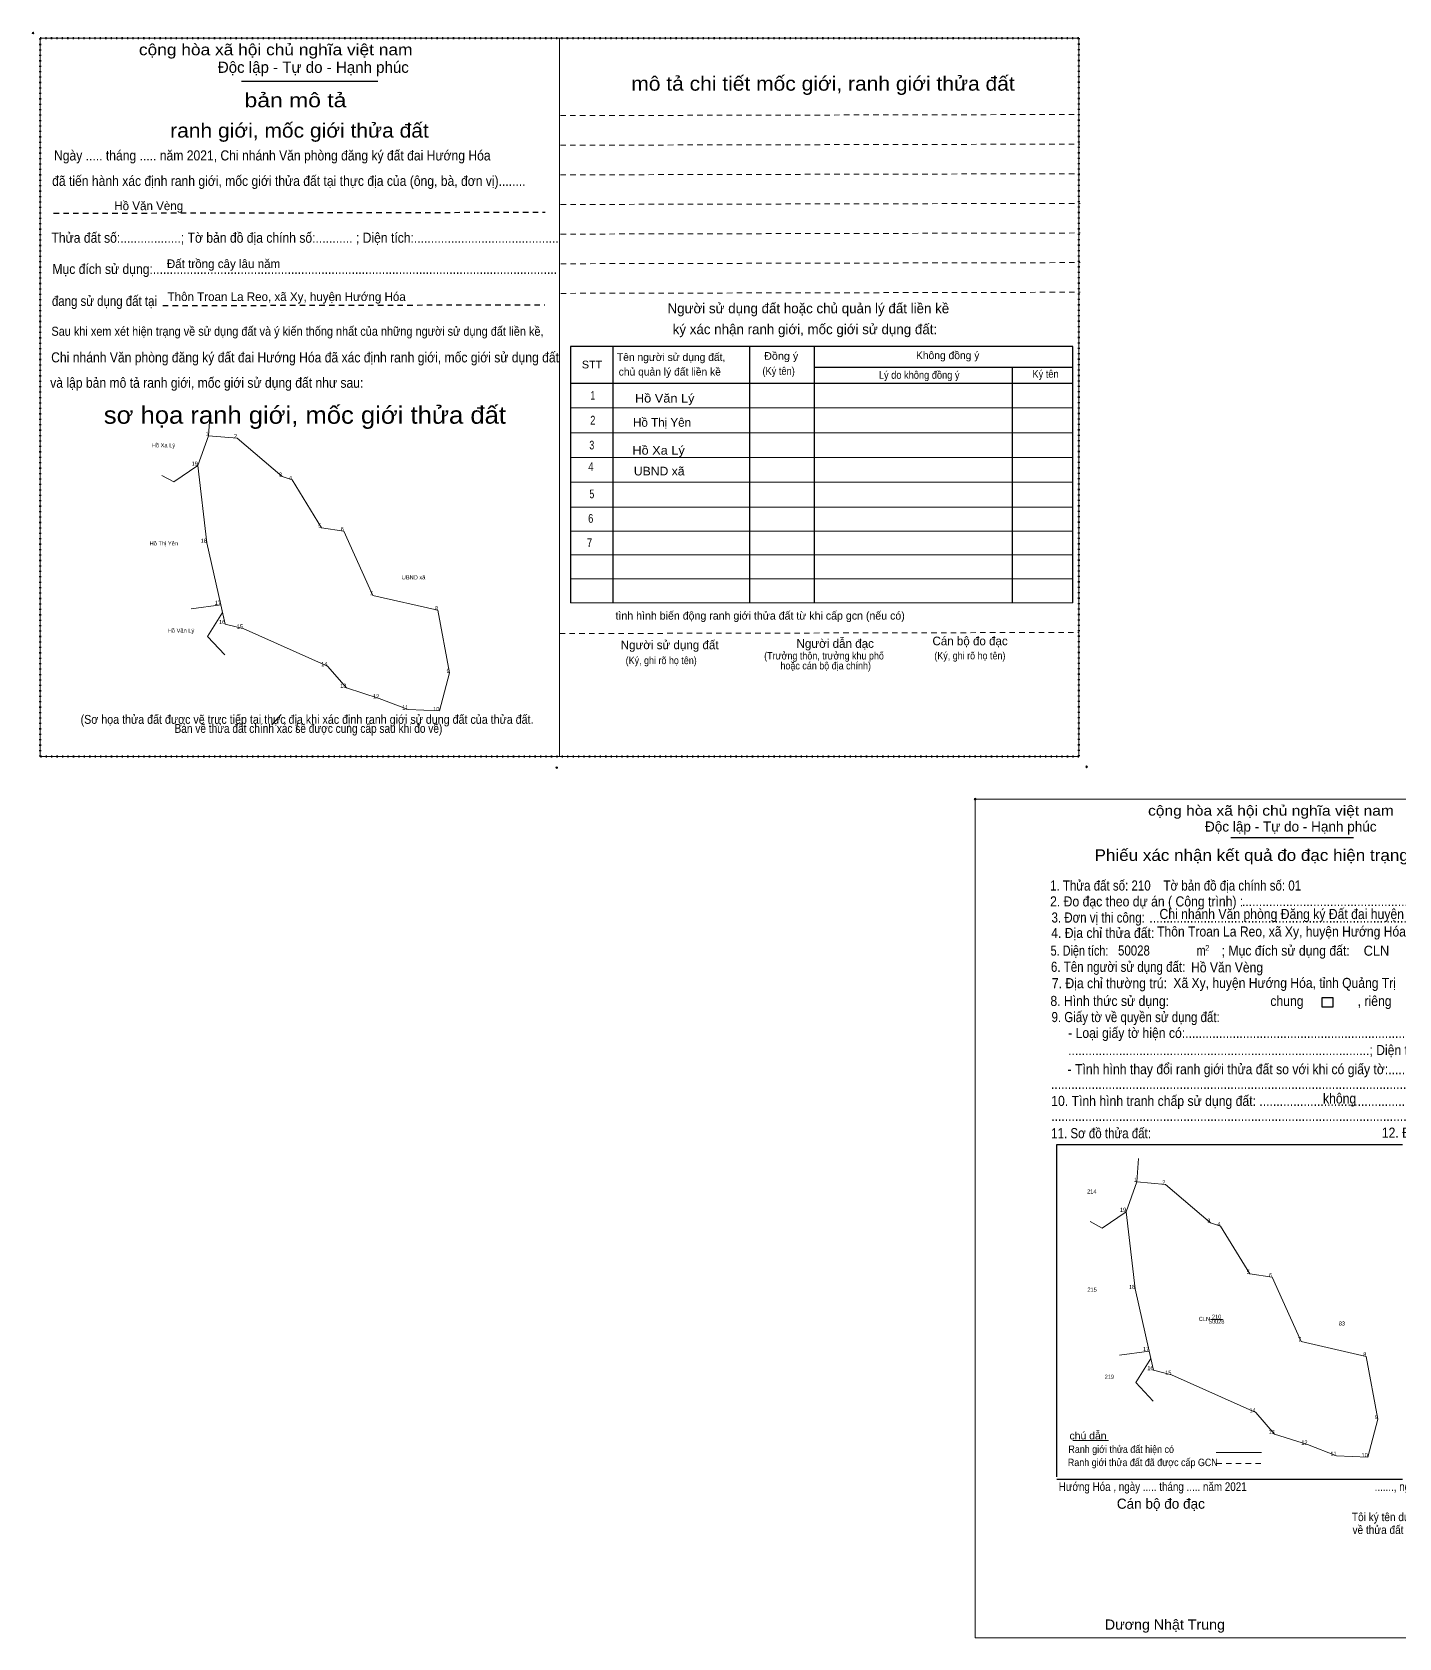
# Model space of a CAD drawing. Header units: metres. Extents: x 552190 to 554841, y 1816988 to 1819497.
# Drawn here: x 552190 to 553851, y 1816990 to 1818942 of the extents above; entities that cross this region are included whole.
import ezdxf
from ezdxf.enums import TextEntityAlignment as Align

# ---------------------------------------------------------------- set-up
doc = ezdxf.new("R2010")
doc.units = ezdxf.units.M
doc.header["$LTSCALE"] = 4.4
doc.header["$PDMODE"] = 32
doc.header["$PDSIZE"] = 2.2
doc.linetypes.add('DOTTED', pattern=[1.5, 0.3, -1.2])
doc.linetypes.add('SHORT_DASHED', pattern=[2.7, 1.5, -1.2])
for name, color, linetype, lineweight in [('1', 7, 'SHORT_DASHED', 13), ('10', 7, 'Continuous', 13), ('17', 7, 'Continuous', 13), ('2', 7, 'Continuous', 13), ('6', 7, 'Continuous', 13), ('63', 7, 'Continuous', 13)]:
    doc.layers.add(name, color=color, linetype=linetype, lineweight=lineweight)
doc.layers.add('16', color=7, linetype='Continuous')

msp = doc.modelspace()

# ---------------------------------------------------------------- linework, layer by layer
at = {"layer": '1'}
for p, q in [((552831.77, 1818840.22), (553462.91, 1818841.6)), ((552831.83, 1818804.22), (553462.97, 1818805.6)), ((552831.95, 1818768.22), (553463.09, 1818769.6)), ((552832.01, 1818732.22), (553463.15, 1818733.6)), ((552832.07, 1818696.22), (553463.21, 1818697.6)), ((552832.19, 1818660.22), (553463.33, 1818661.6)), ((552832.25, 1818624.22), (553463.39, 1818625.6)), ((552830.99, 1818210.82), (553462.13, 1818212.2))]:
    msp.add_line(p, q, dxfattribs=at)
at = {"layer": '1', "lineweight": 25}
for p, q in [((552216.05, 1818721.6), (552813.35, 1818722.92)), ((552348.71, 1818609.4), (552812.87, 1818610.42))]:
    msp.add_line(p, q, dxfattribs=at)
at = {"layer": '1', "linetype": 'DOTTED', "lineweight": 53}
msp.add_lwpolyline([(552199.61, 1818934.3), (553461.83, 1818934.3), (553461.83, 1818061.36), (552199.61, 1818061.36)], close=True, dxfattribs=at)
at = {"layer": '1', "linetype": 'Continuous'}
for points in [[(552404.34, 1818451.19), (552438.93, 1818448.26), (552493.55, 1818401.6), (552505.72, 1818397.44), (552541.36, 1818339.39), (552568.57, 1818335.34), (552603.86, 1818257.21), (552683.04, 1818239.14), (552697.22, 1818163.01), (552684.83, 1818116.73), (552646.91, 1818118.53), (552611.65, 1818132.08), (552571.69, 1818144.87), (552548.66, 1818171.19), (552446.26, 1818216.96), (552424.56, 1818222.42), (552419.3, 1818245.66), (552402.22, 1818321.11), (552391.29, 1818414.86)], [(553532.32, 1817544.46), (553566.91, 1817541.53), (553621.53, 1817494.87), (553633.7, 1817490.71), (553669.34, 1817432.66), (553696.55, 1817428.61), (553731.84, 1817350.48), (553811.02, 1817332.41), (553825.2, 1817256.28), (553812.81, 1817210), (553774.89, 1817211.8), (553739.63, 1817225.35), (553699.67, 1817238.14), (553676.64, 1817264.46), (553574.24, 1817310.23), (553552.54, 1817315.69), (553547.28, 1817338.93), (553530.2, 1817414.38), (553519.27, 1817508.13)]]:
    msp.add_lwpolyline(points, close=True, dxfattribs=at)
at = {"layer": '10'}
for p, q in [((552406.16, 1818479.85), (552404.34, 1818451.19)), ((552383.11, 1818240.8), (552419.3, 1818245.66)), ((553534.14, 1817573.12), (553532.32, 1817544.46)), ((553511.09, 1817334.07), (553547.28, 1817338.93))]:
    msp.add_line(p, q, dxfattribs=at)
for points in [[(552438.93, 1818448.26), (552493.55, 1818401.6), (552505.72, 1818397.44), (552541.36, 1818339.39), (552568.57, 1818335.34), (552603.86, 1818257.21), (552683.04, 1818239.14), (552697.22, 1818163.01), (552684.83, 1818116.73), (552646.91, 1818118.53), (552611.65, 1818132.08), (552571.69, 1818144.87), (552548.66, 1818171.19), (552446.26, 1818216.96), (552424.56, 1818222.42), (552421.37, 1818236.49), (552419.3, 1818245.66), (552402.22, 1818321.11), (552391.29, 1818414.86), (552404.34, 1818451.19)], [(553566.91, 1817541.53), (553621.53, 1817494.87), (553633.7, 1817490.71), (553669.34, 1817432.66), (553696.55, 1817428.61), (553731.84, 1817350.48), (553811.02, 1817332.41), (553825.2, 1817256.28), (553812.81, 1817210), (553774.89, 1817211.8), (553739.63, 1817225.35), (553699.67, 1817238.14), (553676.64, 1817264.46), (553574.24, 1817310.23), (553552.54, 1817315.69), (553549.35, 1817329.76), (553547.28, 1817338.93), (553530.2, 1817414.38), (553519.27, 1817508.13), (553532.32, 1817544.46)]]:
    msp.add_lwpolyline(points, close=True, dxfattribs=at)
for points in [[(552391.29, 1818414.86), (552362.11, 1818395.1), (552347.66, 1818403.08)], [(552421.45, 1818236.61), (552421.37, 1818236.49), (552402.96, 1818207.31), (552424.1, 1818184.94)], [(553519.27, 1817508.13), (553490.09, 1817488.37), (553475.64, 1817496.35)], [(553549.43, 1817329.88), (553549.35, 1817329.76), (553530.94, 1817300.58), (553552.08, 1817278.21)]]:
    msp.add_lwpolyline(points, dxfattribs=at)
at = {"layer": '17'}
msp.add_line((553454.48, 1817230.43), (553497.92, 1817230.43), dxfattribs=at)
at = {"layer": '2', "lineweight": 25}
for p, q in [((552444.17, 1818881.91), (552610.09, 1818881.91)), ((552895.63, 1818559.57), (552895.63, 1818248.12)), ((553061.69, 1818559.57), (553061.69, 1818248.12)), ((553140.26, 1818559.57), (553140.26, 1818248.12)), ((553140.26, 1818534.43), (553454.44, 1818534.43)), ((553380.69, 1818534.43), (553380.69, 1818248.12)), ((552843.99, 1818515.02), (553454.44, 1818515.02)), ((553646.25, 1817962.99), (553795.28, 1817962.99)), ((553434.93, 1817589.91), (553855.14, 1817589.91)), ((553434.93, 1817186.05), (553434.93, 1817589.91)), ((553855.14, 1817182.74), (553434.93, 1817182.74))]:
    msp.add_line(p, q, dxfattribs=at)
at = {"layer": '2'}
for p, q in [((552843.99, 1818484.92), (553454.44, 1818484.92)), ((552843.99, 1818454.82), (553454.44, 1818454.82)), ((552843.99, 1818424.72), (553454.44, 1818424.72)), ((552843.99, 1818394.62), (553454.44, 1818394.62)), ((552843.99, 1818364.52), (553454.44, 1818364.52)), ((552843.99, 1818335.42), (553454.44, 1818335.42)), ((552843.99, 1818306.32), (553454.44, 1818306.32)), ((552843.99, 1818277.22), (553454.44, 1818277.22)), ((552843.99, 1818248.12), (553454.44, 1818248.12))]:
    msp.add_line(p, q, dxfattribs=at)
for points in [[(552199.62, 1818061.37), (552199.6, 1818061.37), (552199.6, 1818934.29), (552830.72, 1818934.29), (552830.72, 1818934.27)], [(552830.72, 1818934.27), (552830.72, 1818061.37), (552199.62, 1818061.37)], [(552830.73, 1818934.28), (553461.85, 1818934.28), (553461.85, 1818061.35)], [(553461.84, 1818061.35), (552830.73, 1818061.35), (552830.73, 1818934.27)], [(552830.74, 1818934.28), (553461.86, 1818934.28), (553461.86, 1818061.35), (553461.84, 1818061.35)], [(553461.84, 1818061.35), (552830.74, 1818061.35), (552830.74, 1818934.27)]]:
    msp.add_lwpolyline(points, dxfattribs=at)
at = {"layer": '2', "lineweight": 25}
msp.add_lwpolyline([(553454.44, 1818248.12), (553454.44, 1818559.57), (552843.99, 1818559.57), (552843.99, 1818248.12)], dxfattribs=at)
at = {"layer": '2'}
msp.add_lwpolyline([(553335.84, 1818009.74), (554072.82, 1818009.74), (554072.82, 1816990.41), (553335.84, 1816990.41)], close=True, dxfattribs=at)
at = {"layer": '2', "lineweight": 25}
msp.add_lwpolyline([(553757.52, 1817768.48), (553770.18, 1817768.48), (553770.18, 1817756.68), (553757.52, 1817756.68)], close=True, dxfattribs=at)
at = {"layer": '2'}
for p in [(552190.99, 1818940.58), (552827.33, 1818047.89), (553471.23, 1818048.96), (553335.84, 1818009.74)]:
    msp.add_point(p, dxfattribs=at)
at = {"layer": '6'}
msp.add_line((553628.7, 1817215.79), (553683.61, 1817215.79), dxfattribs=at)
at = {"layer": '6', "linetype": 'SHORT_DASHED'}
msp.add_line((553628.7, 1817202.4), (553683.61, 1817202.4), dxfattribs=at)
at = {"layer": '63'}
for p, q in [((552481.15, 1818099.8), (552492.7, 1818112.56)), ((552512.17, 1818102), (552510.65, 1818091.6)), ((553622.11, 1817377.22), (553636.47, 1817377.22))]:
    msp.add_line(p, q, dxfattribs=at)

# ---------------------------------------------------------------- texts
at = {"layer": '1'}
for s, height, width, p in [('(Sơ họa thửa đất được vẽ trực tiếp tại thực địa khi xác định ranh giới sử dụng đất của thửa đất.', 10.8, 0.9, (552523.97, 1818101.14)), (' Bản vẽ thửa đất chính xác sẽ được cung cấp sau khi đo vẽ)', 10.8, 0.85, (552523.94, 1818090.16)), ('CLN', 5, 0.95, (553614.305, 1817375.52)), ('50028', 5, 0.85, (553629.18, 1817372.23)), ('210', 5, 0.85, (553629.175, 1817378.17))]:
    msp.add_text(s, height=height, dxfattribs=dict(at, width=width)).set_placement(p, align=Align.CENTER)
at = {"layer": '16'}
for s, height, width, p in [('Ngày ..... tháng ..... năm 2021, Chi nhánh Văn phòng đăng ký đất đai Hướng Hóa', 12.24, 0.9, (552216.47, 1818785.74)), (' đã tiến hành xác định ranh giới, mốc giới thửa đất tại thực địa của (ông, bà, đơn vị)........', 12.24, 0.9, (552210.11, 1818754.78)), ('Thửa đất số:..................; Tờ bản đồ địa chính số:........... ; Diện tích:...........................................', 12.24, 0.9, (552213.41, 1818685.72)), ('Mục đích sử dụng:........................................................................................................................', 12.24, 0.9, (552214.55, 1818647.74)), ('đang sử dụng đất tại', 12.24, 0.85, (552213.95, 1818608.86)), ('Sau khi xem xét hiện trạng về sử dụng đất và ý kiến thống nhất của những người sử dụng đất liền kề,', 11.02, 0.9, (552213.35, 1818572.68)), ('Chi nhánh Văn phòng đăng ký đất đai Hướng Hóa đã xác định ranh giới, mốc giới sử dụng đất', 12.24, 0.9, (552213.05, 1818540.34)), (' và lập bản mô tả ranh giới, mốc giới sử dụng đất như sau:', 12.24, 0.9, (552207.77, 1818509.5))]:
    msp.add_text(s, height=height, dxfattribs=dict(at, width=width)).set_placement(p)
at = {"layer": '2'}
for s, height, width, p in [('cộng hòa xã hội chủ nghĩa việt nam', 13.69, 1.15, (552319.67, 1818913.6)), ('Đồng ý', 9.331, 1.05, (553079.33, 1818543.52)), ('STT', 9.331, 1.05, (552857.87, 1818533.02)), ('(Ký tên)', 9.331, 0.9, (553077.29, 1818525.22)), ('Lý do không đồng ý', 9.331, 0.9, (553218.77, 1818520.42)), ('Ký tên', 9.331, 0.9, (553405.37, 1818521.68)), ('Hồ Văn Lý', 10.53, 1.1, (552922.37, 1818491.53)), ('Hồ Xa Lý', 10.53, 1.1, (552919.23, 1818428.25)), ('UBND xã', 10.53, 1.05, (552921.03, 1818402.98)), ('(Ký, ghi rõ họ tên)', 9.03, 0.9, (552911.09, 1818173.68)), ('(Ký, ghi rõ họ tên)', 9.03, 0.9, (553286.15, 1818179.44)), ('cộng hòa xã hội chủ nghĩa việt nam', 12.3, 1.15, (553545.84, 1817989.55)), ('1. Thửa đất số: 210    Tờ bản đồ địa chính số: 01', 12.32, 0.85, (553426.78, 1817898.52)), ('2. Đo đạc theo dự án ( Công trình) : ', 12.31, 0.9, (553426.78, 1817879.23)), ('............................................................................................', 12.31, 0.9, (553659.9, 1817879.65)), ('3. Đơn vị thi công:', 12.31, 0.85, (553428.53, 1817859.6)), ('Chi nhánh Văn phòng Đăng ký Đất đai huyện Hướng Hóa', 12.3, 0.9, (553559.72, 1817863.92)), ('4. Địa chỉ thửa đất:', 12.31, 0.9, (553428.19, 1817840.88)), ('........................................................................................................................', 12.31, 0.9, (553547.42, 1817859.6)), ('Thôn Troan La Reo, xã Xy, huyện Hướng Hóa, tỉnh Quảng Trị', 12.22, 0.9, (553556.81, 1817842.7)), ('5. Diện tích:', 12.31, 0.8, (553427.44, 1817819.4)), ('50028', 12.22, 0.85, (553509.39, 1817819.59)), ('m', 12.3, 0.8, (553604.83, 1817819.4)), ('2', 7.028, 0.8, (553615.31, 1817825.31)), ('; Mục đích sử dụng đất:', 12.3, 0.9, (553635.28, 1817819.4)), ('CLN', 12.22, 0.95, (553807.84, 1817819.33)), ('6. Tên người sử dụng đất:', 12.31, 0.85, (553427.85, 1817799.77)), ('Hồ Văn Vèng', 12.22, 0.9, (553598.1, 1817799.1)), ('7. Địa chỉ thường trú:', 12.31, 0.9, (553428.94, 1817779.81)), ('Xã Xy, huyện Hướng Hóa, tỉnh Quảng Trị', 12.22, 0.9, (553576.62, 1817780.22)), ('8. Hình thức sử dụng:', 12.31, 0.9, (553427.2, 1817758.25)), ('chung                , riêng', 12.3, 0.9, (553694.43, 1817758.25)), ('9. Giấy tờ về quyền sử dụng đất:', 12.31, 0.85, (553428.53, 1817738.7)), ('     - Loại giấy tờ hiện có:..................................................................................................................', 12.3, 0.9, (553428.19, 1817719.41)), ('     .........................................................................................; Diện tích trên giấy tờ:....................m', 12.3, 0.9, (553428.19, 1817698.61)), ('     - Tình hình thay đổi ranh giới thửa đất so với khi có giấy tờ:......................................................', 12.3, 0.9, (553427.54, 1817675.39)), ('...........................................................................................................................................................', 12.3, 0.9, (553427.85, 1817657.58)), ('10. Tình hình tranh chấp sử dụng đất: ................................................................................................', 12.31, 0.9, (553428.19, 1817636.78)), ('không', 12.3, 0.9, (553758.42, 1817639.77)), ('11. Sơ đồ thửa đất:', 12.31, 0.85, (553428.19, 1817597.52)), ('...........................................................................................................................................................', 12.3, 0.9, (553428.19, 1817618.55)), ('12. Đỉnh thửa và chiều dài cạnh thửa', 12.32, 0.9, (553829.84, 1817598.17)), ('Hướng Hóa , ngày ..... tháng ..... năm 2021', 10.51, 0.85, (553437.34, 1817168.96)), ('......., ngày ..... tháng ..... năm 2021', 10.51, 0.85, (553821.15, 1817168.96)), ('Dương Nhật Trung', 12.31, 1.05, (553493.42, 1817000.48))]:
    msp.add_text(s, height=height, dxfattribs=dict(at, width=width)).set_placement(p)
for s, height, p in [('Độc lập - Tự do - Hạnh phúc', 13.69, (552415.55, 1818892.18)), ('Hồ Văn Vèng', 10.53, (552289.71, 1818725.34)), ('Đất trồng cây lâu năm', 10.53, (552353.63, 1818654.94)), ('Thôn Troan La Reo, xã Xy, huyện Hướng Hóa', 10.53, (552354.43, 1818614.96)), ('Người sử dụng đất hoặc chủ quản lý đất liền kề ', 12.12, (552961.97, 1818599.98)), ('ký xác nhận ranh giới, mốc giới sử dụng đất:', 12.12, (552968.27, 1818574.6)), ('Tên người sử dụng đất,', 9.331, (552900.47, 1818542.08)), ('Không đồng ý', 9.331, (553263.89, 1818544.3)), ('chủ quản lý đất liền kề', 9.331, (552902.63, 1818524.32)), ('Hồ Thị Yên', 10.53, (552920.13, 1818462.09)), ('tình hình biến động ranh giới thửa đất từ khi cấp gcn (nếu có)', 9.631, (552898.79, 1818227.8)), ('Người sử dụng đất', 10.54, (552905.03, 1818191.8)), ('Người dẫn đạc', 10.56, (553118.69, 1818193.48)), ('Cán bộ đo đạc', 10.51, (553283.87, 1818196.6)), ('Độc lập - Tự do - Hạnh phúc', 12.3, (553615.05, 1817970.18)), ('Cán bộ đo đạc', 12.3, (553507.9, 1817147.33))]:
    msp.add_text(s, height=height, dxfattribs=at).set_placement(p)
for s, height, width, p in [('mô tả chi tiết mốc giới, ranh giới thửa đất', 17.34, 1.1, (553150.875, 1818870.52)), ('bản mô tả', 17.34, 1.2, (552509.86, 1818850.36)), ('ranh giới, mốc giới thửa đất', 17.34, 1.1, (552514.735, 1818813.52)), ('sơ họa ranh giới, mốc giới thửa đất', 21.16, 1.1, (552521.335, 1818465.82)), ('1', 10.54, 0.7, (552871.1, 1818494.92)), ('2', 10.54, 0.8, (552871.175, 1818464.86)), ('3', 10.54, 0.75, (552869.96, 1818434.62)), ('4', 10.54, 0.8, (552868.805, 1818408.34)), ('5', 10.54, 0.75, (552870.04, 1818375.28)), ('6', 10.54, 0.8, (552868.655, 1818345.46)), ('7', 10.56, 0.8, (552867.24, 1818316)), ('(Trưởng thôn, trưởng khu phố', 9.03, 0.9, (553152.115, 1818179.32)), ('hoặc cán bộ địa chính)', 9.03, 0.9, (553154.17, 1818167.26)), ('Phiếu xác nhận kết quả đo đạc hiện trạng thửa đất', 14.06, 1.1, (553713.175, 1817934.56)), ('Tôi ký tên dưới đây xác nhận các thông tin', 10.16, 0.9, (553909.03, 1817132.25)), ('về thửa đất thể hiện ở bản này là đúng vói', 10.16, 0.9, (553909.155, 1817116.7))]:
    msp.add_text(s, height=height, dxfattribs=dict(at, width=width)).set_placement(p, align=Align.CENTER)
at = {"layer": '6'}
for s, height, width, p in [('chú dẫn', 9.006, 1.05, (553450.42, 1817231.6)), ('Ranh giới thửa đất hiện có ', 9.006, 0.9, (553449.07, 1817215.14)), ('Ranh giới thửa đất đã được cấp GCN', 9.03, 0.9, (553448.34, 1817199.15))]:
    msp.add_text(s, height=height, dxfattribs=dict(at, width=width)).set_placement(p)
at = {"layer": '63'}
for s, width, p in [(' 1', 0.75, (552404.34, 1818451.19)), (' 2', 0.85, (552438.93, 1818448.26)), (' 19', 0.85, (552391.29, 1818414.86)), (' 3', 0.8, (552493.55, 1818401.6)), (' 4', 0.85, (552505.72, 1818397.44)), (' 5', 0.8, (552541.36, 1818339.39)), (' 6', 0.85, (552568.57, 1818335.34)), (' 18', 0.85, (552402.22, 1818321.11)), (' 7', 0.8, (552603.86, 1818257.21)), (' 17', 0.85, (552419.3, 1818245.66)), (' 8', 0.8, (552683.04, 1818239.14)), (' 16', 0.85, (552424.56, 1818222.42)), (' 15', 0.85, (552446.26, 1818216.96)), (' 14', 0.85, (552548.66, 1818171.19)), (' 9', 0.85, (552697.22, 1818163.01)), (' 13', 0.85, (552571.69, 1818144.87)), (' 12', 0.85, (552611.65, 1818132.08)), (' 11', 0.8, (552646.91, 1818118.53)), (' 10', 0.85, (552684.83, 1818116.73)), (' 1', 0.75, (553532.32, 1817544.46)), (' 2', 0.85, (553566.91, 1817541.53)), (' 19', 0.85, (553519.27, 1817508.13)), (' 3', 0.8, (553621.53, 1817494.87)), (' 4', 0.85, (553633.7, 1817490.71)), (' 5', 0.8, (553669.34, 1817432.66)), (' 6', 0.85, (553696.55, 1817428.61)), (' 18', 0.85, (553530.2, 1817414.38)), (' 7', 0.8, (553731.84, 1817350.48)), (' 17', 0.85, (553547.28, 1817338.93)), (' 8', 0.8, (553811.02, 1817332.41)), (' 16', 0.85, (553552.54, 1817315.69)), (' 15', 0.85, (553574.24, 1817310.23)), (' 14', 0.85, (553676.64, 1817264.46)), (' 9', 0.85, (553825.2, 1817256.28)), (' 13', 0.85, (553699.67, 1817238.14)), (' 12', 0.85, (553739.63, 1817225.35)), (' 11', 0.8, (553774.89, 1817211.8)), (' 10', 0.85, (553812.81, 1817210))]:
    msp.add_text(s, height=5, dxfattribs=dict(at, width=width)).set_placement(p, align=Align.RIGHT)
for s, width, p in [('Hồ Xa Lý', 0.95, (552349.525, 1818437.11)), ('Hồ Thị Yên', 0.95, (552349.875, 1818317.89)), ('UBND xã', 0.9, (552653.39, 1818276.63)), ('Hồ Văn Lý', 0.95, (552370.835, 1818211.96)), ('214', 0.85, (553477.495, 1817530.38)), ('215', 0.85, (553477.85, 1817411.16)), ('83', 0.8, (553781.375, 1817369.9)), ('219', 0.85, (553498.805, 1817305.23))]:
    msp.add_text(s, height=5, dxfattribs=dict(at, width=width)).set_placement(p, align=Align.CENTER)
for p in [(552421.455, 1818236.61), (553549.435, 1817329.88)]:
    msp.add_text('D', height=0.01, dxfattribs=at).set_placement(p, align=Align.CENTER)

doc.saveas('drawing.dxf')
